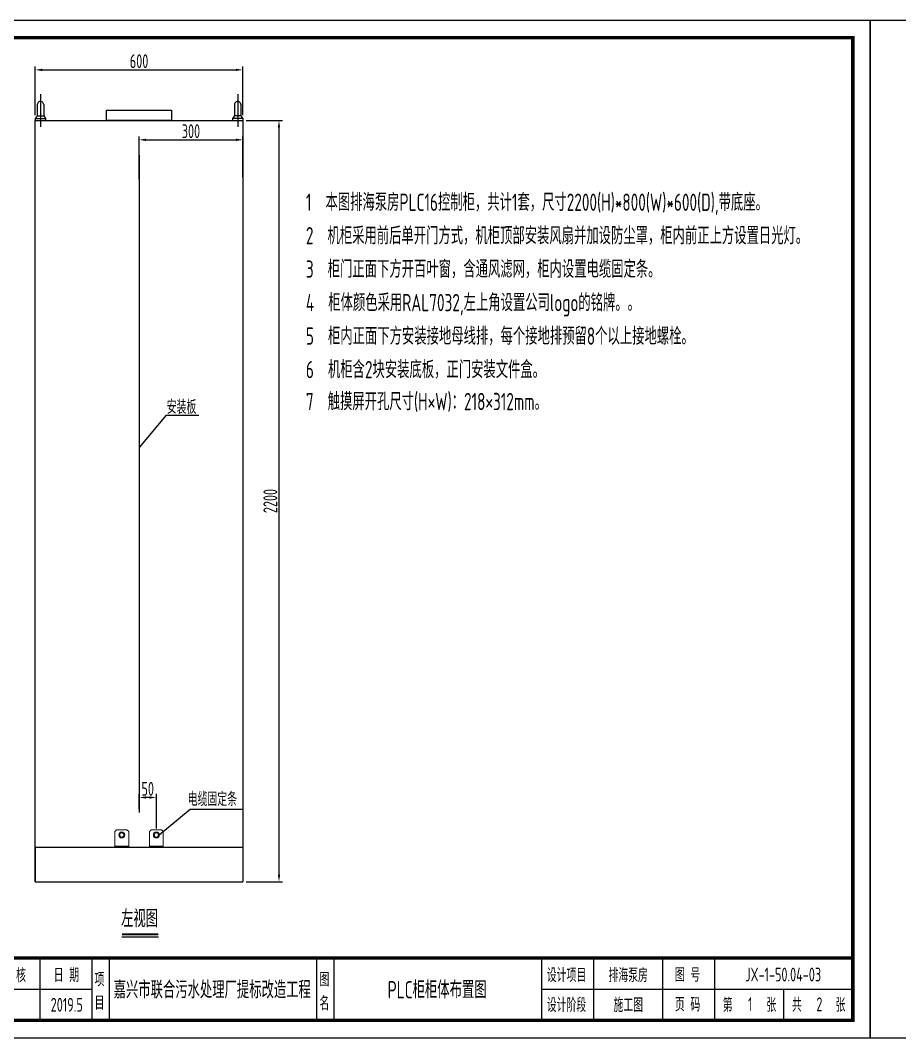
# Model space of a CAD drawing. Header units: millimetres. Extents: x 30557 to 235556, y -116603 to -73383.
# Drawn here: x 172969 to 175511, y -76323 to -73383 of the extents above; entities that cross this region are included whole.
import ezdxf
from ezdxf.enums import TextEntityAlignment as Align
from ezdxf.lldxf.tags import DXFTag

# ---------------------------------------------------------------- set-up
doc = ezdxf.new("R2010")
doc.units = ezdxf.units.MM
doc.layers.add('1', color=3, linetype='Continuous')
doc.layers.add('文本层', color=2, linetype='Continuous')
for name, color, linetype, lineweight in [('1轮廓实线层', 7, 'Continuous', 18), ('_Drawing', 7, 'Continuous', 25), ('CAXA3', 7, 'Continuous', 25)]:
    doc.layers.add(name, color=color, linetype=linetype, lineweight=lineweight)
doc.styles.add('supcon', font='sceie.shx', dxfattribs={"width": 0.75, "height": 40, "bigfont": 'sceic.shx'})
doc.styles.add('Title', font='', dxfattribs={"height": 45})
doc.styles.get('Title').set_extended_font_data('SimHei')
tags = doc.linetypes.add('CENTER', pattern=[2, 1.25, -0.25, 0.25, -0.25]).pattern_tags.tags
tags[10:11] = [DXFTag(74, 4), DXFTag(75, 0), DXFTag(340, '0'), DXFTag(46, 1.0), DXFTag(50, 0.0), DXFTag(44, 0.0), DXFTag(45, 0.0)]
tags[8:9] = [DXFTag(74, 4), DXFTag(75, 0), DXFTag(340, '0'), DXFTag(46, 1.0), DXFTag(50, 0.0), DXFTag(44, 0.0), DXFTag(45, 0.0)]
tags[6:7] = [DXFTag(74, 4), DXFTag(75, 0), DXFTag(340, '0'), DXFTag(46, 1.0), DXFTag(50, 0.0), DXFTag(44, 0.0), DXFTag(45, 0.0)]
tags[4:5] = [DXFTag(74, 4), DXFTag(75, 0), DXFTag(340, '0'), DXFTag(46, 1.0), DXFTag(50, 0.0), DXFTag(44, 0.0), DXFTag(45, 0.0)]
doc.dimstyles.new('supcon', dxfattribs={"dimtxt": 20, "dimasz": 20, "dimexe": 10, "dimexo": 10, "dimgap": 5, "dimtad": 1, "dimtoh": 1, "dimdec": 0, "dimzin": 0, "dimdsep": 46, "dimtxsty": 'supcon', "dimcen": 0.09, "dimclrd": 2, "dimclre": 2, "dimclrt": 2, "dimadec": 0, "dimazin": 0, "dimtfac": 1, "dimtdec": 0, "dimtofl": 0, "dimtmove": 0, "dimatfit": 3, "dimfxl": 1, "dimtolj": 1, "dimtzin": 0, "dimarcsym": 0})

# ---------------------------------------------------------------- blocks, each defined once
blk = doc.blocks.new('中控·SUPCON')
at = {"linetype": 'Continuous'}
h = blk.add_hatch(color=2, dxfattribs=at)
h.dxf.hatch_style = 1
h.paths.add_polyline_path([(34, 33), (20, 33), (20, 37), (15, 37), (15, 36), (15, 33), (0, 33), (0, 20), (13, 20), (15, 20), (15, 15), (20, 15), (20, 20), (22, 20), (34, 20)])
h.paths.add_polyline_path([(20, 30), (20, 31), (29, 31), (29, 22), (20, 22)], flags=16)
h.paths.add_polyline_path([(15, 30), (15, 22), (6, 22), (6, 31), (15, 31)], flags=16)
h.paths.add_polyline_path([(47, 32), (49, 32), (49, 35), (47, 35), (47, 37), (41, 37), (41, 35), (38, 35), (38, 32), (41, 32), (41, 25.8), (38, 25), (38, 22), (41, 22.8), (41, 18.3), (39, 17), (39, 15), (47, 16), (47, 24.5), (49, 25), (49, 28), (47, 27.5)])
h.paths.add_polyline_path([(61, 30), (55, 30), (52, 28), (52, 26), (58, 26)])
h.paths.add_polyline_path([(73, 28), (71, 28), (70, 30), (64, 30), (66, 26), (73, 26)])
h.paths.add_polyline_path([(73, 36), (64.6, 36), (64.6, 37), (60.4, 37), (60.4, 36), (52, 36), (52, 32), (56.8, 32), (56.8, 33.1), (68.2, 33.1), (68.2, 32), (73, 32)])
h.paths.add_polyline_path([(66, 22), (73, 22), (73, 24), (52, 24), (52, 22), (60, 22), (60, 17), (52, 17), (52, 15), (74, 15), (74, 17), (66, 17)])
h.paths.add_polyline_path([(82.7, 26.1, 1), (87.6, 26.1, 1)])
h.paths.add_polyline_path([(118, 28), (103.5, 28, -0.414214), (102.5, 29), (102.5, 32, -0.414214), (103.5, 33), (121, 33), (121, 37), (100.5, 37, 0.414214), (97.5, 34), (97.5, 27, 0.414214), (100.5, 24), (115, 24, -0.414214), (116, 23), (116, 20, -0.414214), (115, 19), (97.5, 19), (97.5, 15), (118, 15, 0.414214), (121, 18), (121, 25, 0.414214)])
h.paths.add_polyline_path([(128, 37), (124, 37), (124, 36), (124, 21, 0.414214), (130, 15), (142, 15, 0.414214), (148, 21), (148, 37), (144, 37), (144, 22, -0.414214), (141, 19), (131, 19, -0.414214), (128, 22)])
h.paths.add_polyline_path([(174, 26), (174, 33, 0.414214), (170, 37), (150, 37), (150, 36), (150, 15), (155, 15), (155, 22), (170, 22, 0.414214)])
h.paths.add_polyline_path([(167, 26), (155, 26), (155, 33), (167, 33, -0.414214), (169, 31), (169, 28, -0.414214)], flags=16)
h.paths.add_polyline_path([(201, 19), (185, 19, -0.414214), (181, 23), (181, 29, -0.414214), (185, 33), (201, 33), (201, 37), (183, 37, 0.414214), (177, 31), (177, 21, 0.414214), (183, 15), (201, 15)])
h.paths.add_polyline_path([(229, 21), (229, 31, 0.414214), (223, 37), (210, 37, 0.414214), (204, 31), (204, 21, 0.414214), (210, 15), (223, 15, 0.414214)])
h.paths.add_polyline_path([(207, 23), (207, 29, -0.414214), (211, 33), (222, 33, -0.414214), (226, 29), (226, 23, -0.414214), (222, 19), (211, 19, -0.414214)], flags=16)
h.paths.add_polyline_path([(236, 32.1), (252, 15), (256, 15), (256, 37), (252, 37), (252, 21), (236, 37), (232, 37), (232, 36), (232, 15), (236, 15)])
h = blk.add_hatch(color=2, dxfattribs=at)
h.dxf.hatch_style = 1
h.paths.add_polyline_path([(34, 33), (20, 33), (20, 37), (15, 37), (15, 36), (15, 33), (0, 33), (0, 20), (13, 20), (15, 20), (15, 15), (20, 15), (20, 20), (22, 20), (34, 20)])
h.paths.add_polyline_path([(20, 30), (20, 31), (29, 31), (29, 22), (20, 22)], flags=16)
h.paths.add_polyline_path([(15, 30), (15, 22), (6, 22), (6, 31), (15, 31)], flags=16)
h.paths.add_polyline_path([(47, 32), (49, 32), (49, 35), (47, 35), (47, 37), (41, 37), (41, 35), (38, 35), (38, 32), (41, 32), (41, 25.8), (38, 25), (38, 22), (41, 22.8), (41, 18.3), (39, 17), (39, 15), (47, 16), (47, 24.5), (49, 25), (49, 28), (47, 27.5)])
h.paths.add_polyline_path([(61, 30), (55, 30), (52, 28), (52, 26), (58, 26)])
h.paths.add_polyline_path([(73, 28), (71, 28), (70, 30), (64, 30), (66, 26), (73, 26)])
h.paths.add_polyline_path([(73, 36), (64.6, 36), (64.6, 37), (60.4, 37), (60.4, 36), (52, 36), (52, 32), (56.8, 32), (56.8, 33.1), (68.2, 33.1), (68.2, 32), (73, 32)])
h.paths.add_polyline_path([(66, 22), (73, 22), (73, 24), (52, 24), (52, 22), (60, 22), (60, 17), (52, 17), (52, 15), (74, 15), (74, 17), (66, 17)])
h.paths.add_polyline_path([(82.7, 26.1, 1), (87.6, 26.1, 1)])
h.paths.add_polyline_path([(118, 28), (103.5, 28, -0.414214), (102.5, 29), (102.5, 32, -0.414214), (103.5, 33), (121, 33), (121, 37), (100.5, 37, 0.414214), (97.5, 34), (97.5, 27, 0.414214), (100.5, 24), (115, 24, -0.414214), (116, 23), (116, 20, -0.414214), (115, 19), (97.5, 19), (97.5, 15), (118, 15, 0.414214), (121, 18), (121, 25, 0.414214)])
h.paths.add_polyline_path([(128, 37), (124, 37), (124, 36), (124, 21, 0.414214), (130, 15), (142, 15, 0.414214), (148, 21), (148, 37), (144, 37), (144, 22, -0.414214), (141, 19), (131, 19, -0.414214), (128, 22)])
h.paths.add_polyline_path([(174, 26), (174, 33, 0.414214), (170, 37), (150, 37), (150, 36), (150, 15), (155, 15), (155, 22), (170, 22, 0.414214)])
h.paths.add_polyline_path([(167, 26), (155, 26), (155, 33), (167, 33, -0.414214), (169, 31), (169, 28, -0.414214)], flags=16)
h.paths.add_polyline_path([(201, 19), (185, 19, -0.414214), (181, 23), (181, 29, -0.414214), (185, 33), (201, 33), (201, 37), (183, 37, 0.414214), (177, 31), (177, 21, 0.414214), (183, 15), (201, 15)])
h.paths.add_polyline_path([(229, 21), (229, 31, 0.414214), (223, 37), (210, 37, 0.414214), (204, 31), (204, 21, 0.414214), (210, 15), (223, 15, 0.414214)])
h.paths.add_polyline_path([(207, 23), (207, 29, -0.414214), (211, 33), (222, 33, -0.414214), (226, 29), (226, 23, -0.414214), (222, 19), (211, 19, -0.414214)], flags=16)
h.paths.add_polyline_path([(236, 32.1), (252, 15), (256, 15), (256, 37), (252, 37), (252, 21), (236, 37), (232, 37), (232, 36), (232, 15), (236, 15)])
h = blk.add_hatch(color=2, dxfattribs=at)
h.dxf.hatch_style = 1
h.paths.add_polyline_path([(34, 33), (20, 33), (20, 37), (15, 37), (15, 36), (15, 33), (0, 33), (0, 20), (13, 20), (15, 20), (15, 15), (20, 15), (20, 20), (22, 20), (34, 20)])
h.paths.add_polyline_path([(20, 30), (20, 31), (29, 31), (29, 22), (20, 22)], flags=16)
h.paths.add_polyline_path([(15, 30), (15, 22), (6, 22), (6, 31), (15, 31)], flags=16)
h.paths.add_polyline_path([(47, 32), (49, 32), (49, 35), (47, 35), (47, 37), (41, 37), (41, 35), (38, 35), (38, 32), (41, 32), (41, 25.8), (38, 25), (38, 22), (41, 22.8), (41, 18.3), (39, 17), (39, 15), (47, 16), (47, 24.5), (49, 25), (49, 28), (47, 27.5)])
h.paths.add_polyline_path([(61, 30), (55, 30), (52, 28), (52, 26), (58, 26)])
h.paths.add_polyline_path([(73, 28), (71, 28), (70, 30), (64, 30), (66, 26), (73, 26)])
h.paths.add_polyline_path([(73, 36), (64.6, 36), (64.6, 37), (60.4, 37), (60.4, 36), (52, 36), (52, 32), (56.8, 32), (56.8, 33.1), (68.2, 33.1), (68.2, 32), (73, 32)])
h.paths.add_polyline_path([(66, 22), (73, 22), (73, 24), (52, 24), (52, 22), (60, 22), (60, 17), (52, 17), (52, 15), (74, 15), (74, 17), (66, 17)])
h.paths.add_polyline_path([(82.7, 26.1, 1), (87.6, 26.1, 1)])
h.paths.add_polyline_path([(118, 28), (103.5, 28, -0.414214), (102.5, 29), (102.5, 32, -0.414214), (103.5, 33), (121, 33), (121, 37), (100.5, 37, 0.414214), (97.5, 34), (97.5, 27, 0.414214), (100.5, 24), (115, 24, -0.414214), (116, 23), (116, 20, -0.414214), (115, 19), (97.5, 19), (97.5, 15), (118, 15, 0.414214), (121, 18), (121, 25, 0.414214)])
h.paths.add_polyline_path([(128, 37), (124, 37), (124, 36), (124, 21, 0.414214), (130, 15), (142, 15, 0.414214), (148, 21), (148, 37), (144, 37), (144, 22, -0.414214), (141, 19), (131, 19, -0.414214), (128, 22)])
h.paths.add_polyline_path([(174, 26), (174, 33, 0.414214), (170, 37), (150, 37), (150, 36), (150, 15), (155, 15), (155, 22), (170, 22, 0.414214)])
h.paths.add_polyline_path([(167, 26), (155, 26), (155, 33), (167, 33, -0.414214), (169, 31), (169, 28, -0.414214)], flags=16)
h.paths.add_polyline_path([(201, 19), (185, 19, -0.414214), (181, 23), (181, 29, -0.414214), (185, 33), (201, 33), (201, 37), (183, 37, 0.414214), (177, 31), (177, 21, 0.414214), (183, 15), (201, 15)])
h.paths.add_polyline_path([(229, 21), (229, 31, 0.414214), (223, 37), (210, 37, 0.414214), (204, 31), (204, 21, 0.414214), (210, 15), (223, 15, 0.414214)])
h.paths.add_polyline_path([(207, 23), (207, 29, -0.414214), (211, 33), (222, 33, -0.414214), (226, 29), (226, 23, -0.414214), (222, 19), (211, 19, -0.414214)], flags=16)
h.paths.add_polyline_path([(236, 32.1), (252, 15), (256, 15), (256, 37), (252, 37), (252, 21), (236, 37), (232, 37), (232, 36), (232, 15), (236, 15)])
h = blk.add_hatch(color=2, dxfattribs=at)
h.dxf.hatch_style = 1
h.paths.add_polyline_path([(34, 33), (20, 33), (20, 37), (15, 37), (15, 36), (15, 33), (0, 33), (0, 20), (13, 20), (15, 20), (15, 15), (20, 15), (20, 20), (22, 20), (34, 20)])
h.paths.add_polyline_path([(20, 30), (20, 31), (29, 31), (29, 22), (20, 22)], flags=16)
h.paths.add_polyline_path([(15, 30), (15, 22), (6, 22), (6, 31), (15, 31)], flags=16)
h.paths.add_polyline_path([(47, 32), (49, 32), (49, 35), (47, 35), (47, 37), (41, 37), (41, 35), (38, 35), (38, 32), (41, 32), (41, 25.8), (38, 25), (38, 22), (41, 22.8), (41, 18.3), (39, 17), (39, 15), (47, 16), (47, 24.5), (49, 25), (49, 28), (47, 27.5)])
h.paths.add_polyline_path([(61, 30), (55, 30), (52, 28), (52, 26), (58, 26)])
h.paths.add_polyline_path([(73, 28), (71, 28), (70, 30), (64, 30), (66, 26), (73, 26)])
h.paths.add_polyline_path([(73, 36), (64.6, 36), (64.6, 37), (60.4, 37), (60.4, 36), (52, 36), (52, 32), (56.8, 32), (56.8, 33.1), (68.2, 33.1), (68.2, 32), (73, 32)])
h.paths.add_polyline_path([(66, 22), (73, 22), (73, 24), (52, 24), (52, 22), (60, 22), (60, 17), (52, 17), (52, 15), (74, 15), (74, 17), (66, 17)])
h.paths.add_polyline_path([(82.7, 26.1, 1), (87.6, 26.1, 1)])
h.paths.add_polyline_path([(118, 28), (103.5, 28, -0.414214), (102.5, 29), (102.5, 32, -0.414214), (103.5, 33), (121, 33), (121, 37), (100.5, 37, 0.414214), (97.5, 34), (97.5, 27, 0.414214), (100.5, 24), (115, 24, -0.414214), (116, 23), (116, 20, -0.414214), (115, 19), (97.5, 19), (97.5, 15), (118, 15, 0.414214), (121, 18), (121, 25, 0.414214)])
h.paths.add_polyline_path([(128, 37), (124, 37), (124, 36), (124, 21, 0.414214), (130, 15), (142, 15, 0.414214), (148, 21), (148, 37), (144, 37), (144, 22, -0.414214), (141, 19), (131, 19, -0.414214), (128, 22)])
h.paths.add_polyline_path([(174, 26), (174, 33, 0.414214), (170, 37), (150, 37), (150, 36), (150, 15), (155, 15), (155, 22), (170, 22, 0.414214)])
h.paths.add_polyline_path([(167, 26), (155, 26), (155, 33), (167, 33, -0.414214), (169, 31), (169, 28, -0.414214)], flags=16)
h.paths.add_polyline_path([(201, 19), (185, 19, -0.414214), (181, 23), (181, 29, -0.414214), (185, 33), (201, 33), (201, 37), (183, 37, 0.414214), (177, 31), (177, 21, 0.414214), (183, 15), (201, 15)])
h.paths.add_polyline_path([(229, 21), (229, 31, 0.414214), (223, 37), (210, 37, 0.414214), (204, 31), (204, 21, 0.414214), (210, 15), (223, 15, 0.414214)])
h.paths.add_polyline_path([(207, 23), (207, 29, -0.414214), (211, 33), (222, 33, -0.414214), (226, 29), (226, 23, -0.414214), (222, 19), (211, 19, -0.414214)], flags=16)
h.paths.add_polyline_path([(236, 32.1), (252, 15), (256, 15), (256, 37), (252, 37), (252, 21), (236, 37), (232, 37), (232, 36), (232, 15), (236, 15)])
h = blk.add_hatch(color=2, dxfattribs=at)
h.dxf.hatch_style = 1
h.paths.add_polyline_path([(34, 33), (20, 33), (20, 37), (15, 37), (15, 36), (15, 33), (0, 33), (0, 20), (13, 20), (15, 20), (15, 15), (20, 15), (20, 20), (22, 20), (34, 20)])
h.paths.add_polyline_path([(20, 30), (20, 31), (29, 31), (29, 22), (20, 22)], flags=16)
h.paths.add_polyline_path([(15, 30), (15, 22), (6, 22), (6, 31), (15, 31)], flags=16)
h.paths.add_polyline_path([(47, 32), (49, 32), (49, 35), (47, 35), (47, 37), (41, 37), (41, 35), (38, 35), (38, 32), (41, 32), (41, 25.8), (38, 25), (38, 22), (41, 22.8), (41, 18.3), (39, 17), (39, 15), (47, 16), (47, 24.5), (49, 25), (49, 28), (47, 27.5)])
h.paths.add_polyline_path([(61, 30), (55, 30), (52, 28), (52, 26), (58, 26)])
h.paths.add_polyline_path([(73, 28), (71, 28), (70, 30), (64, 30), (66, 26), (73, 26)])
h.paths.add_polyline_path([(73, 36), (64.6, 36), (64.6, 37), (60.4, 37), (60.4, 36), (52, 36), (52, 32), (56.8, 32), (56.8, 33.1), (68.2, 33.1), (68.2, 32), (73, 32)])
h.paths.add_polyline_path([(66, 22), (73, 22), (73, 24), (52, 24), (52, 22), (60, 22), (60, 17), (52, 17), (52, 15), (74, 15), (74, 17), (66, 17)])
h.paths.add_polyline_path([(82.7, 26.1, 1), (87.6, 26.1, 1)])
h.paths.add_polyline_path([(118, 28), (103.5, 28, -0.414214), (102.5, 29), (102.5, 32, -0.414214), (103.5, 33), (121, 33), (121, 37), (100.5, 37, 0.414214), (97.5, 34), (97.5, 27, 0.414214), (100.5, 24), (115, 24, -0.414214), (116, 23), (116, 20, -0.414214), (115, 19), (97.5, 19), (97.5, 15), (118, 15, 0.414214), (121, 18), (121, 25, 0.414214)])
h.paths.add_polyline_path([(128, 37), (124, 37), (124, 36), (124, 21, 0.414214), (130, 15), (142, 15, 0.414214), (148, 21), (148, 37), (144, 37), (144, 22, -0.414214), (141, 19), (131, 19, -0.414214), (128, 22)])
h.paths.add_polyline_path([(174, 26), (174, 33, 0.414214), (170, 37), (150, 37), (150, 36), (150, 15), (155, 15), (155, 22), (170, 22, 0.414214)])
h.paths.add_polyline_path([(167, 26), (155, 26), (155, 33), (167, 33, -0.414214), (169, 31), (169, 28, -0.414214)], flags=16)
h.paths.add_polyline_path([(201, 19), (185, 19, -0.414214), (181, 23), (181, 29, -0.414214), (185, 33), (201, 33), (201, 37), (183, 37, 0.414214), (177, 31), (177, 21, 0.414214), (183, 15), (201, 15)])
h.paths.add_polyline_path([(229, 21), (229, 31, 0.414214), (223, 37), (210, 37, 0.414214), (204, 31), (204, 21, 0.414214), (210, 15), (223, 15, 0.414214)])
h.paths.add_polyline_path([(207, 23), (207, 29, -0.414214), (211, 33), (222, 33, -0.414214), (226, 29), (226, 23, -0.414214), (222, 19), (211, 19, -0.414214)], flags=16)
h.paths.add_polyline_path([(236, 32.1), (252, 15), (256, 15), (256, 37), (252, 37), (252, 21), (236, 37), (232, 37), (232, 36), (232, 15), (236, 15)])
h = blk.add_hatch(color=2, dxfattribs=at)
h.dxf.hatch_style = 1
h.paths.add_polyline_path([(34, 33), (20, 33), (20, 37), (15, 37), (15, 36), (15, 33), (0, 33), (0, 20), (13, 20), (15, 20), (15, 15), (20, 15), (20, 20), (22, 20), (34, 20)])
h.paths.add_polyline_path([(20, 30), (20, 31), (29, 31), (29, 22), (20, 22)], flags=16)
h.paths.add_polyline_path([(15, 30), (15, 22), (6, 22), (6, 31), (15, 31)], flags=16)
h.paths.add_polyline_path([(47, 32), (49, 32), (49, 35), (47, 35), (47, 37), (41, 37), (41, 35), (38, 35), (38, 32), (41, 32), (41, 25.8), (38, 25), (38, 22), (41, 22.8), (41, 18.3), (39, 17), (39, 15), (47, 16), (47, 24.5), (49, 25), (49, 28), (47, 27.5)])
h.paths.add_polyline_path([(61, 30), (55, 30), (52, 28), (52, 26), (58, 26)])
h.paths.add_polyline_path([(73, 28), (71, 28), (70, 30), (64, 30), (66, 26), (73, 26)])
h.paths.add_polyline_path([(73, 36), (64.6, 36), (64.6, 37), (60.4, 37), (60.4, 36), (52, 36), (52, 32), (56.8, 32), (56.8, 33.1), (68.2, 33.1), (68.2, 32), (73, 32)])
h.paths.add_polyline_path([(66, 22), (73, 22), (73, 24), (52, 24), (52, 22), (60, 22), (60, 17), (52, 17), (52, 15), (74, 15), (74, 17), (66, 17)])
h.paths.add_polyline_path([(82.7, 26.1, 1), (87.6, 26.1, 1)])
h.paths.add_polyline_path([(118, 28), (103.5, 28, -0.414214), (102.5, 29), (102.5, 32, -0.414214), (103.5, 33), (121, 33), (121, 37), (100.5, 37, 0.414214), (97.5, 34), (97.5, 27, 0.414214), (100.5, 24), (115, 24, -0.414214), (116, 23), (116, 20, -0.414214), (115, 19), (97.5, 19), (97.5, 15), (118, 15, 0.414214), (121, 18), (121, 25, 0.414214)])
h.paths.add_polyline_path([(128, 37), (124, 37), (124, 36), (124, 21, 0.414214), (130, 15), (142, 15, 0.414214), (148, 21), (148, 37), (144, 37), (144, 22, -0.414214), (141, 19), (131, 19, -0.414214), (128, 22)])
h.paths.add_polyline_path([(174, 26), (174, 33, 0.414214), (170, 37), (150, 37), (150, 36), (150, 15), (155, 15), (155, 22), (170, 22, 0.414214)])
h.paths.add_polyline_path([(167, 26), (155, 26), (155, 33), (167, 33, -0.414214), (169, 31), (169, 28, -0.414214)], flags=16)
h.paths.add_polyline_path([(201, 19), (185, 19, -0.414214), (181, 23), (181, 29, -0.414214), (185, 33), (201, 33), (201, 37), (183, 37, 0.414214), (177, 31), (177, 21, 0.414214), (183, 15), (201, 15)])
h.paths.add_polyline_path([(229, 21), (229, 31, 0.414214), (223, 37), (210, 37, 0.414214), (204, 31), (204, 21, 0.414214), (210, 15), (223, 15, 0.414214)])
h.paths.add_polyline_path([(207, 23), (207, 29, -0.414214), (211, 33), (222, 33, -0.414214), (226, 29), (226, 23, -0.414214), (222, 19), (211, 19, -0.414214)], flags=16)
h.paths.add_polyline_path([(236, 32.1), (252, 15), (256, 15), (256, 37), (252, 37), (252, 21), (236, 37), (232, 37), (232, 36), (232, 15), (236, 15)])
blk = doc.blocks.new('supcon图框')
at = {"linetype": 'Continuous'}
for p, q in [((6145.7, 4361.7), (1987.7, 4361.7)), ((1987.7, 4361.7), (1987.7, 1421.7)), ((6145.7, 1421.7), (6145.7, 4361.7)), ((1987.7, 1421.7), (6145.7, 1421.7))]:
    blk.add_line(p, q, dxfattribs=at)
for p, q in [((3145.7, 1651.7), (3145.7, 1471.7)), ((3345.7, 1651.7), (3345.7, 1471.7)), ((3545.7, 1651.7), (3545.7, 1471.7)), ((3745.7, 1651.7), (3745.7, 1471.7)), ((3895.7, 1651.7), (3895.7, 1471.7)), ((3945.7, 1651.7), (3945.7, 1471.7)), ((4545.7, 1651.7), (4545.7, 1471.7)), ((4595.7, 1651.7), (4595.7, 1471.7)), ((5195.7, 1651.7), (5195.7, 1471.7)), ((5345.7, 1651.7), (5345.7, 1471.7)), ((5545.7, 1651.7), (5545.7, 1471.7)), ((5695.7, 1651.7), (5695.7, 1471.7)), ((3145.7, 1561.7), (3895.7, 1561.7)), ((5195.7, 1561.7), (6095.7, 1561.7)), ((5895.7, 1561.7), (5895.7, 1471.7))]:
    blk.add_line(p, q)
at = {"linetype": 'Continuous', "const_width": 10}
blk.add_lwpolyline([(2195.7, 4311.7), (6095.7, 4311.7), (6095.7, 1471.7), (2195.7, 1471.7)], close=True, dxfattribs=at)
blk.add_lwpolyline([(2195.7, 1651.7), (6095.7, 1651.7)], dxfattribs=at)
at = {"linetype": 'Continuous', "xscale": 2, "yscale": 2, "zscale": 2}
blk.add_blockref('中控·SUPCON', (2414.6, 1547.7), dxfattribs=at)
at = {"style": 'supcon', "width": 0.75}
for s, p in [('设    计', (3246.2, 1604.2)), ('校    核', (3444.8, 1604.2)), ('审    核', (3644.5, 1604.2)), ('日 期', (3822.5, 1604.2)), ('设计项目', (5268, 1604.2)), ('图 号', (5618, 1604.2)), ('项', (3918.2, 1590.7)), ('图', (4568.2, 1590.7)), ('目', (3918.2, 1522.9)), ('名', (4568.2, 1522.9)), ('设计阶段', (5268, 1518.1)), ('施工图', (5446.5, 1518.1)), ('页 码', (5618, 1518.1)), ('第      张', (5797, 1518.1)), ('共      张', (5997, 1518.1))]:
    blk.add_text(s, height=40, dxfattribs=at).set_placement(p, align=Align.MIDDLE)
at = {"style": 'Title'}
blk.add_text('浙江浙大中控信息技术有限公司', height=45, dxfattribs=at).set_placement((2222.8, 1506.2))
blk = doc.blocks.new('*D190')
at = {"color": 2, "linetype": 'Continuous', "lineweight": -2}
for p, q in [((173012.1, -73656.6), (173012.1, -73516.1)), ((173032.1, -73526.1), (173592.1, -73526.1)), ((173612.1, -73656.6), (173612.1, -73516.1))]:
    blk.add_line(p, q, dxfattribs=at)
at = {"color": 2}
for points in [[(173032.1, -73522.7), (173032.1, -73529.4), (173012.1, -73526.1)], [(173592.1, -73529.4), (173592.1, -73522.7), (173612.1, -73526.1)]]:
    blk.add_solid(points, dxfattribs=at)
at = {"layer": 'DEFPOINTS', "color": 0}
for p in [(173612.1, -73526.1), (173012.1, -73666.6), (173612.1, -73666.6)]:
    blk.add_point(p, dxfattribs=at)
at = {"color": 2, "insert": (173312.1, -73501.1), "char_height": 40, "attachment_point": 5, "style": 'supcon'}
blk.add_mtext('\\A1;600', dxfattribs=at)
blk = doc.blocks.new('*D191')
at = {"color": 2, "linetype": 'Continuous', "lineweight": -2}
for p, q in [((173622.1, -73672.2), (173726.5, -73672.2)), ((173716.5, -73692.2), (173716.5, -75852.2)), ((173622.1, -75872.2), (173726.5, -75872.2))]:
    blk.add_line(p, q, dxfattribs=at)
at = {"color": 2}
for points in [[(173719.8, -73692.2), (173713.2, -73692.2), (173716.5, -73672.2)], [(173713.2, -75852.2), (173719.8, -75852.2), (173716.5, -75872.2)]]:
    blk.add_solid(points, dxfattribs=at)
at = {"layer": 'DEFPOINTS', "color": 0}
for p in [(173612.1, -73672.2), (173612.1, -75872.2), (173716.5, -75872.2)]:
    blk.add_point(p, dxfattribs=at)
at = {"color": 2, "insert": (173691.5, -74772.2), "char_height": 40, "attachment_point": 5, "rotation": 90, "style": 'supcon'}
blk.add_mtext('\\A1;2200', dxfattribs=at)
blk = doc.blocks.new('*D192')
at = {"color": 2, "linetype": 'Continuous', "lineweight": -2}
for p, q in [((173312.1, -73842.3), (173312.1, -73718.3)), ((173332.1, -73728.3), (173592.1, -73728.3)), ((173612.1, -73836.6), (173612.1, -73718.3))]:
    blk.add_line(p, q, dxfattribs=at)
at = {"color": 2}
for points in [[(173332.1, -73724.9), (173332.1, -73731.6), (173312.1, -73728.3)], [(173592.1, -73731.6), (173592.1, -73724.9), (173612.1, -73728.3)]]:
    blk.add_solid(points, dxfattribs=at)
at = {"layer": 'DEFPOINTS', "color": 0}
for p in [(173612.1, -73728.3), (173312.1, -73852.3), (173612.1, -73846.6)]:
    blk.add_point(p, dxfattribs=at)
at = {"color": 2, "insert": (173462.1, -73703.3), "char_height": 40, "attachment_point": 5, "style": 'supcon'}
blk.add_mtext('\\A1;300', dxfattribs=at)
blk = doc.blocks.new('*D193')
at = {"color": 2, "lineweight": -2}
for p, q in [((173312.1, -75662.3), (173312.1, -75618.8)), ((173342.1, -75628.8), (173332.1, -75628.8)), ((173362.1, -75718.7), (173362.1, -75618.8))]:
    blk.add_line(p, q, dxfattribs=at)
at = {"color": 2}
for points in [[(173332.1, -75625.5), (173332.1, -75632.2), (173312.1, -75628.8)], [(173342.1, -75632.2), (173342.1, -75625.5), (173362.1, -75628.8)]]:
    blk.add_solid(points, dxfattribs=at)
at = {"layer": 'DEFPOINTS', "color": 0}
for p in [(173312.1, -75628.8), (173312.1, -75672.3), (173362.1, -75728.7)]:
    blk.add_point(p, dxfattribs=at)
at = {"color": 2, "insert": (173337.1, -75603.8), "char_height": 40, "attachment_point": 5, "style": 'supcon'}
blk.add_mtext('\\A1;50', dxfattribs=at)
blk = doc.blocks.new('电缆固定条')
at = {"linetype": 'Continuous', "lineweight": 0}
h = blk.add_hatch(dxfattribs=at)
h.set_pattern_fill('ANSI31', color=4, style=0)
h.set_pattern_definition([(45, (-31372.3664, 55524.6024), (-2.24506403, 2.24506403), [])])
edge = h.paths.add_edge_path(flags=0)
edge.add_arc((12524.7, 18728.9), 8, 0, 360)
edge = h.paths.add_edge_path(flags=0)
edge.add_arc((12524.7, 18728.9), 6, 0, 360)
at = {"layer": '1轮廓实线层'}
for p, q in [((12509.7, 18743.9), (12504.7, 18738.9)), ((12504.7, 18696.1), (12504.7, 18738.9)), ((12509.7, 18743.9), (12539.7, 18743.9)), ((12544.7, 18738.9), (12539.7, 18743.9)), ((12544.7, 18738.9), (12544.7, 18696.1)), ((12504.7, 18696.1), (12544.7, 18696.1)), ((12504.7, 18693.9), (12504.7, 18696.1)), ((12544.7, 18696.1), (12544.7, 18693.9))]:
    blk.add_line(p, q, dxfattribs=at)
for radius in [8.5, 8, 6]:
    blk.add_circle((12524.7, 18728.9), radius, dxfattribs=at)

msp = doc.modelspace()

# ---------------------------------------------------------------- linework, layer by layer
at = {"color": 4, "linetype": 'CENTER', "ltscale": 20}
for p, q in [((173027.1, -73596.1), (173027.1, -73691)), ((173597.1, -73596.1), (173597.1, -73691))]:
    msp.add_line(p, q, dxfattribs=at)
at = {"color": 0}
for p, q in [((173012.1, -73672.2), (173612.1, -73672.2)), ((173012.1, -75872.2), (173012.1, -73672.2)), ((173612.1, -73672.2), (173612.1, -75872.2))]:
    msp.add_line(p, q, dxfattribs=at)
msp.add_line((173312.1, -73772.3), (173312.1, -75672.3))
at = {"color": 2}
for q in [(173312.1, -74617.7), (173484.6, -74524.3)]:
    msp.add_line((173390.1, -74524.3), q, dxfattribs=at)
at = {"color": 2, "linetype": 'Continuous'}
for p, q in [((173370.6, -75737.2), (173459.7, -75662.4)), ((173459.7, -75662.4), (173613.9, -75662.4))]:
    msp.add_line(p, q, dxfattribs=at)
at = {"lineweight": -3}
msp.add_line((173012.1, -75772.2), (173612.1, -75772.2), dxfattribs=at)
at = {"ltscale": 100}
for p, q in [((173012.1, -75772.2), (173012.1, -75872.2)), ((173612.1, -75772.2), (173612.1, -75872.2)), ((173012.1, -75872.2), (173612.1, -75872.2))]:
    msp.add_line(p, q, dxfattribs=at)
msp.add_lwpolyline([(173218.3, -73642.2), (173405.8, -73642.2), (173405.8, -73672.2), (173218.3, -73672.2)], close=True)
at = {"layer": '_Drawing'}
msp.add_line((173262.7, -76032), (173368, -76032), dxfattribs=at)
at = {"layer": '_Drawing', "const_width": 6}
msp.add_lwpolyline([(173262.7, -76024.7), (173367.9, -76024.7)], dxfattribs=at)
at = {"layer": 'CAXA3', "linetype": 'Continuous', "lineweight": 25}
for p, q in [((173017.8, -73626.5), (173017.8, -73659.2)), ((173036.4, -73626.5), (173036.4, -73659.2)), ((173587.8, -73626.5), (173587.8, -73659.2)), ((173606.4, -73626.5), (173606.4, -73659.2)), ((173017.8, -73659.2), (173012.1, -73666.6)), ((173012.1, -73666.6), (173012.1, -73672.2)), ((173012.1, -73666.6), (173042.1, -73666.6)), ((173017.8, -73659.2), (173036.4, -73659.2)), ((173036.4, -73659.2), (173042.1, -73666.6)), ((173038.6, -73662), (173038.6, -73662.2)), ((173038.6, -73662.2), (173038.7, -73662.2)), ((173042.1, -73666.6), (173042.1, -73672.2)), ((173587.8, -73659.2), (173582.1, -73666.6)), ((173582.1, -73666.6), (173582.1, -73672.2)), ((173612.1, -73666.6), (173582.1, -73666.6)), ((173585.6, -73662.2), (173585.4, -73662.2)), ((173585.6, -73662), (173585.6, -73662.2)), ((173606.4, -73659.2), (173587.8, -73659.2)), ((173606.4, -73659.2), (173612.1, -73666.6)), ((173612.1, -73666.6), (173612.1, -73672.2))]:
    msp.add_line(p, q, dxfattribs=at)
for centre in [(173027.1, -73626.5), (173597.1, -73626.5)]:
    msp.add_arc(centre, 9.3, 359.9906, 180.0094, dxfattribs=at)

# ---------------------------------------------------------------- block references
for name, p in [('supcon图框', (169279.6, -77744.7)), ('supcon图框', (173437.6, -77744.7)), ('电缆固定条', (160837.4, -94466.1))]:
    msp.add_blockref(name, p)
at = {"xscale": -1}
msp.add_blockref('电缆固定条', (185786.8, -94466.1), dxfattribs=at)

# ---------------------------------------------------------------- texts
at = {"color": 3, "style": 'supcon', "width": 0.75}
for s, p in [('排海泵房', (174726, -76140.5)), ('2019.5', (173103.1, -76228)), ('1', (175078.6, -76226.6))]:
    msp.add_text(s, height=40, dxfattribs=at).set_placement(p, align=Align.MIDDLE)
at = {"layer": '1', "color": 2, "style": 'supcon', "width": 0.75}
for s, p in [('安装板', (173392.1, -74520.4)), ('电缆固定条', (173452.8, -75653.6))]:
    msp.add_text(s, height=40, dxfattribs=at).set_placement(p)
at = {"layer": '_Drawing', "color": 2, "style": 'supcon', "width": 0.75}
msp.add_text('左视图', height=50, dxfattribs=at).set_placement((173260.1, -76003.8))
at = {"layer": '_Drawing', "color": 3, "style": 'supcon', "width": 0.75}
for s, height, p in [('JX-1-50.04-03', 40, (175173.8, -76140.5)), ('嘉兴市联合污水处理厂提标改造工程', 50, (173523.6, -76181.9)), ('PLC柜柜体布置图', 50, (174173.6, -76181.9)), ('2', 40, (175278.6, -76226.6))]:
    msp.add_text(s, height=height, dxfattribs=at).set_placement(p, align=Align.MIDDLE)
at = {"layer": '文本层', "color": 7, "style": 'supcon', "width": 0.75}
for s, p in [('1  本图排海泵房PLC16控制柜，共计1套，尺寸2200(H)*800(W)*600(D),带底座。', (173794.3, -73933.6)), ('2  机柜采用前后单开门方式，机柜顶部安装风扇并加设防尘罩，柜内前正上方设置日光灯。', (173794.3, -74030.3)), ('3  柜门正面下方开百叶窗，含通风滤网，柜内设置电缆固定条。', (173794.3, -74127)), ('4  柜体颜色采用RAL7032,左上角设置公司logo的铭牌。。', (173794.3, -74223.7)), ('5  柜内正面下方安装接地母线排，每个接地排预留8个以上接地螺栓。', (173794.3, -74320.5)), ('6  机柜含2块安装底板，正门安装文件盒。', (173794.3, -74417.2)), ('7  触摸屏开孔尺寸(H×W)：218×312mm。', (173794.3, -74509.6))]:
    msp.add_text(s, height=50, dxfattribs=at).set_placement(p)

# ---------------------------------------------------------------- dimensions: what is measured, and where the dimension line sits
at = {"linetype": 'Continuous'}
for base, p1, p2, picture, middle in [((173612.1, -73526.1), (173012.1, -73666.6), (173612.1, -73666.6), '*D190', (173312.1, -73501.1)), ((173612.1, -73728.3), (173312.1, -73852.3), (173612.1, -73846.6), '*D192', (173462.1, -73703.3))]:
    dim = msp.add_linear_dim(base=base, p1=p1, p2=p2, dimstyle='supcon', dxfattribs=at)
    dim.commit()
    dim.dimension.update_dxf_attribs({"geometry": picture, "text_midpoint": middle})
dim = msp.add_linear_dim(base=(173716.5, -75872.2), p1=(173612.1, -73672.2), p2=(173612.1, -75872.2), angle=90, dimstyle='supcon', dxfattribs=at)
dim.commit()
dim.dimension.update_dxf_attribs({"geometry": '*D191', "text_midpoint": (173691.5, -74772.2)})
dim = msp.add_linear_dim(base=(173312.1, -75628.8), p1=(173362.1, -75728.7), p2=(173312.1, -75672.3), dimstyle='supcon')
dim.commit()
dim.dimension.update_dxf_attribs({"geometry": '*D193', "text_midpoint": (173337.1, -75603.8)})

doc.saveas('drawing.dxf')
